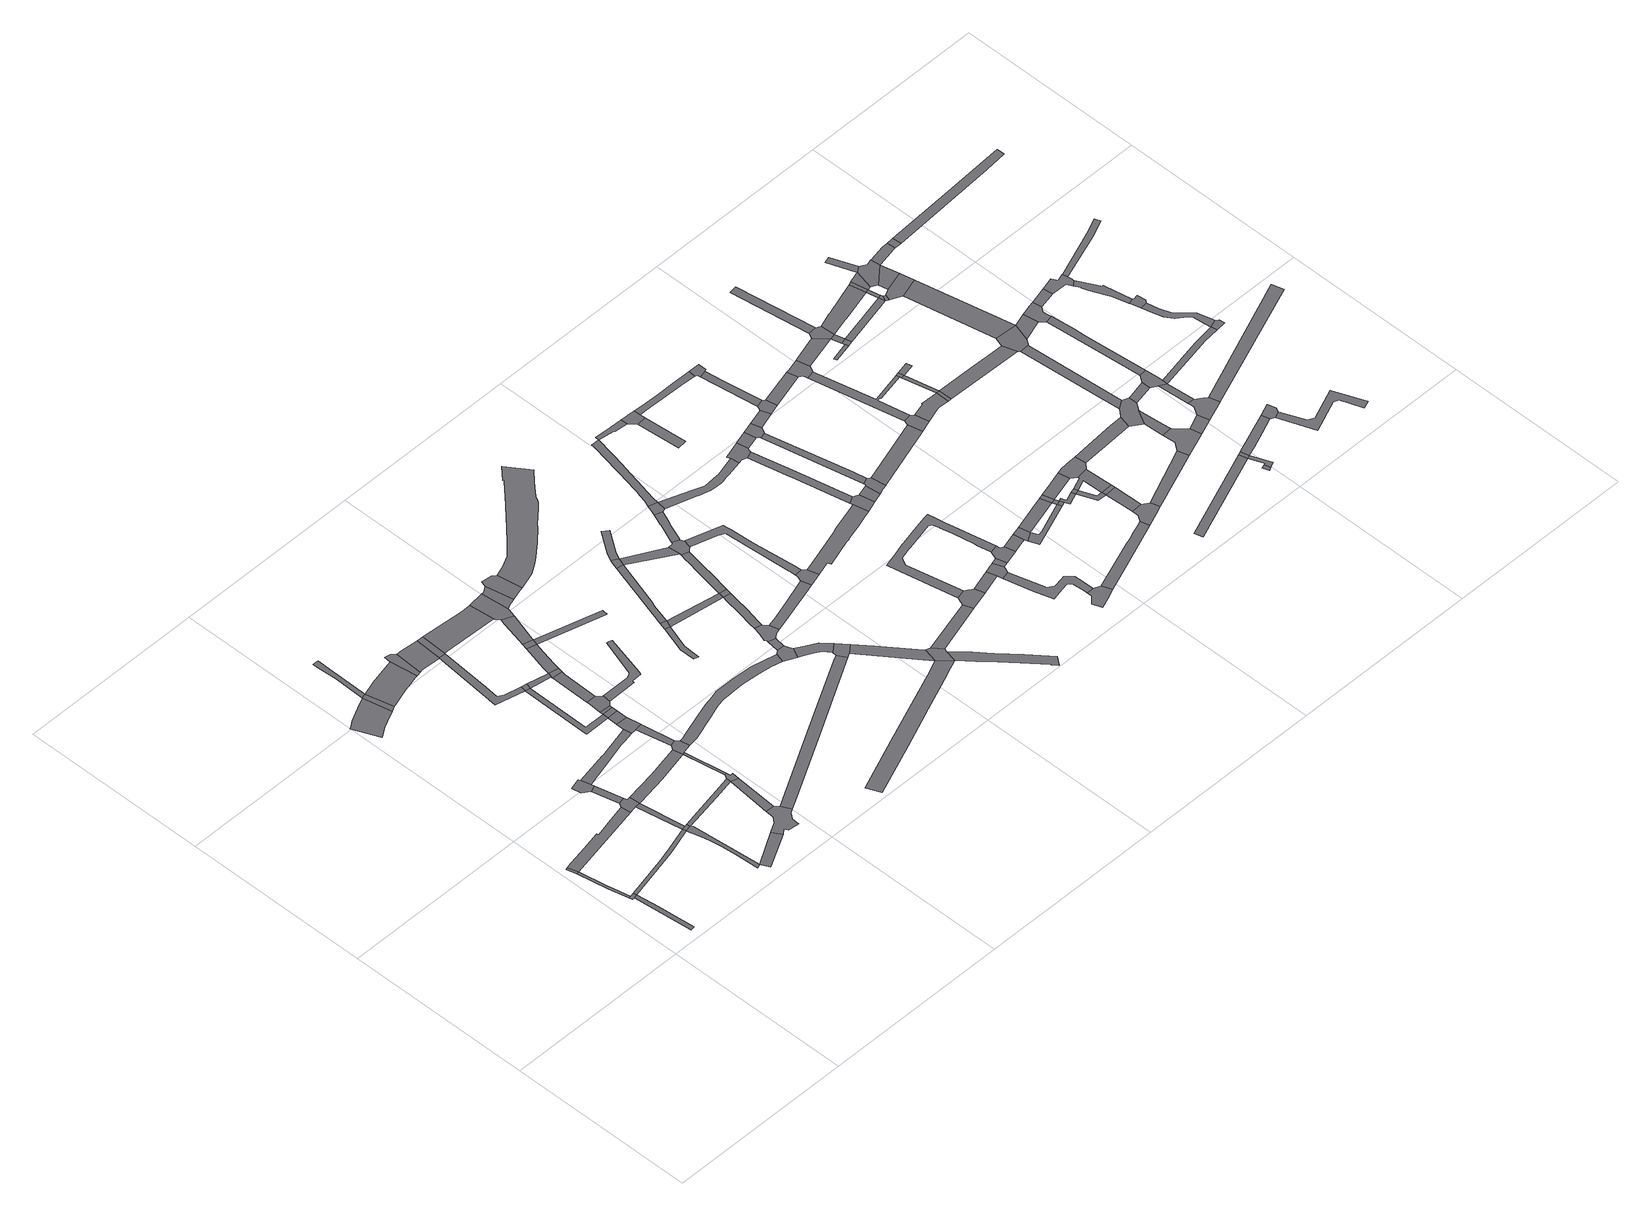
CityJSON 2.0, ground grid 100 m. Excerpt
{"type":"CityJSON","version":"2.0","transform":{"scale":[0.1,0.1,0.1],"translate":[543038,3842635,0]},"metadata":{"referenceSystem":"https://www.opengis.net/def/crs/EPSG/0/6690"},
"CityObjects":{
"road1":{"type":"Road","attributes":{"RoadStructureAttribute.sectionType":"1"},"geometry":[{"type":"MultiSurface","lod":"1","boundaries":[[[0,1,2,3,4,5]]]}]},
"road2":{"type":"Road","geometry":[{"type":"MultiSurface","lod":"1","boundaries":[[[6,7,8,9,3,2]]]}]},
"road3":{"type":"Road","attributes":{"RoadStructureAttribute.sectionType":"1"},"geometry":[{"type":"MultiSurface","lod":"1","boundaries":[[[10,11,12,13,14,8,7]]]}]},
"road4":{"type":"Road","geometry":[{"type":"MultiSurface","lod":"1","boundaries":[[[15,16,13,12]]]}]},
"road5":{"type":"Road","attributes":{"RoadStructureAttribute.sectionType":"1"},"geometry":[{"type":"MultiSurface","lod":"1","boundaries":[[[17,18,19,20,21,22,23,15,12,24,25]]]}]},
"road6":{"type":"Road","attributes":{"RoadStructureAttribute.sectionType":"1"},"geometry":[{"type":"MultiSurface","lod":"1","boundaries":[[[26,27,28,6,2,29,30,31]]]}]},
"road7":{"type":"Road","attributes":{"RoadStructureAttribute.sectionType":"1"},"geometry":[{"type":"MultiSurface","lod":"1","boundaries":[[[32,33,34,35,36,37,38,39,40,41]]]}]},
"road8":{"type":"Road","attributes":{"RoadStructureAttribute.sectionType":"1"},"geometry":[{"type":"MultiSurface","lod":"1","boundaries":[[[42,43,44,45,46,31,47,48,49,50,51,52]]]}]},
"road9":{"type":"Road","geometry":[{"type":"MultiSurface","lod":"1","boundaries":[[[53,54,26,31,46]]]}]},
"road10":{"type":"Road","attributes":{"RoadStructureAttribute.sectionType":"1"},"geometry":[{"type":"MultiSurface","lod":"1","boundaries":[[[55,56,26,54]]]}]},
"road11":{"type":"Road","geometry":[{"type":"MultiSurface","lod":"1","boundaries":[[[57,58,59,60,61,62,17,25,63,56,55,64]]]}]},
"road12":{"type":"Road","geometry":[{"type":"MultiSurface","lod":"1","boundaries":[[[65,66,67,68,69,70,71]]]}]},
"road13":{"type":"Road","attributes":{"RoadStructureAttribute.sectionType":"1"},"geometry":[{"type":"MultiSurface","lod":"1","boundaries":[[[69,68,60,59]]]}]},
"road14":{"type":"Road","attributes":{"RoadStructureAttribute.sectionType":"1"},"geometry":[{"type":"MultiSurface","lod":"1","boundaries":[[[72,73,52,74,75]]]}]},
"road15":{"type":"Road","geometry":[{"type":"MultiSurface","lod":"1","boundaries":[[[76,77,32,41,78]]]}]},
"road16":{"type":"Road","attributes":{"RoadStructureAttribute.sectionType":"1"},"geometry":[{"type":"MultiSurface","lod":"1","boundaries":[[[79,80,81,82,83,84,77,76]]]}]},
"road17":{"type":"Road","attributes":{"RoadStructureAttribute.sectionType":"1"},"geometry":[{"type":"MultiSurface","lod":"1","boundaries":[[[85,53,46,86,87]]]}]},
"road18":{"type":"Road","attributes":{"RoadStructureAttribute.sectionType":"1"},"geometry":[{"type":"MultiSurface","lod":"1","boundaries":[[[88,89,90,91,76,78,92,93,94,95,96,97,98]]]}]},
"road19":{"type":"Road","attributes":{"RoadStructureAttribute.sectionType":"1"},"geometry":[{"type":"MultiSurface","lod":"1","boundaries":[[[99,100,64,55,101,102,103,104]]]}]},
"road20":{"type":"Road","attributes":{"RoadStructureAttribute.sectionType":"1"},"geometry":[{"type":"MultiSurface","lod":"1","boundaries":[[[105,106,107,108,109,71,70,110,111,112,113,114,115]]]}]},
"road21":{"type":"Road","geometry":[{"type":"MultiSurface","lod":"1","boundaries":[[[116,117,118,72,75,119,120,121,122,123,124,125,126,127]]]}]},
"road22":{"type":"Road","attributes":{"RoadStructureAttribute.sectionType":"1"},"geometry":[{"type":"MultiSurface","lod":"1","boundaries":[[[87,128,129,116,127,130,131,132]]]}]},
"road23":{"type":"Road","geometry":[{"type":"MultiSurface","lod":"1","boundaries":[[[133,134,88,98,135,136,137,138,139]]]}]},
"road24":{"type":"Road","geometry":[{"type":"MultiSurface","lod":"1","boundaries":[[[140,141,142,143,144,85,87,132]]]}]},
"road25":{"type":"Road","attributes":{"RoadStructureAttribute.sectionType":"1"},"geometry":[{"type":"MultiSurface","lod":"1","boundaries":[[[145,104,144,143]]]}]},
"road26":{"type":"Road","attributes":{"RoadStructureAttribute.sectionType":"1"},"geometry":[{"type":"MultiSurface","lod":"1","boundaries":[[[146,136,135,147,148,149,150,151,152]]]}]},
"road27":{"type":"Road","attributes":{"RoadStructureAttribute.sectionType":"1"},"geometry":[{"type":"MultiSurface","lod":"1","boundaries":[[[151,153,154,155,156,157,158,159,160,161,162]]]}]},
"road28":{"type":"Road","geometry":[{"type":"MultiSurface","lod":"1","boundaries":[[[163,164,165,166,99,104,145,167,168,169]]]}]},
"road29":{"type":"Road","attributes":{"RoadStructureAttribute.sectionType":"1"},"geometry":[{"type":"MultiSurface","lod":"1","boundaries":[[[156,170,171,172,173,174,175,176]]]}]},
"road30":{"type":"Road","attributes":{"RoadStructureAttribute.sectionType":"1"},"geometry":[{"type":"MultiSurface","lod":"1","boundaries":[[[177,178,179,180,181,165,164]]]}]},
"road31":{"type":"Road","geometry":[{"type":"MultiSurface","lod":"1","boundaries":[[[157,156,176,182]]]}]},
"road32":{"type":"Road","geometry":[{"type":"MultiSurface","lod":"1","boundaries":[[[183,184,105,115,180,179,185,186]]]}]},
"road33":{"type":"Road","attributes":{"RoadStructureAttribute.sectionType":"1"},"geometry":[{"type":"MultiSurface","lod":"1","boundaries":[[[187,188,173,189,183,186]]]}]},
"road34":{"type":"Road","geometry":[{"type":"MultiSurface","lod":"1","boundaries":[[[152,151,162,190,191]]]}]},
"road35":{"type":"Road","geometry":[{"type":"MultiSurface","lod":"1","boundaries":[[[192,174,173,188]]]}]},
"road36":{"type":"Road","attributes":{"RoadStructureAttribute.sectionType":"1"},"geometry":[{"type":"MultiSurface","lod":"1","boundaries":[[[193,174,192,194]]]}]},
"road37":{"type":"Road","attributes":{"RoadStructureAttribute.sectionType":"1"},"geometry":[{"type":"MultiSurface","lod":"1","boundaries":[[[182,176,195,196]]]}]},
"road38":{"type":"Road","geometry":[{"type":"MultiSurface","lod":"1","boundaries":[[[197,198,193,194,199,200,201]]]}]},
"road39":{"type":"Road","attributes":{"RoadStructureAttribute.sectionType":"1"},"geometry":[{"type":"MultiSurface","lod":"1","boundaries":[[[202,203,197,201,204,205]]]}]},
"road40":{"type":"Road","geometry":[{"type":"MultiSurface","lod":"1","boundaries":[[[196,195,206,202,205,207]]]}]},
"road41":{"type":"Road","attributes":{"RoadStructureAttribute.sectionType":"1"},"geometry":[{"type":"MultiSurface","lod":"1","boundaries":[[[208,191,190,209,210,211]]]}]},
"road42":{"type":"Road","attributes":{"RoadStructureAttribute.sectionType":"1"},"geometry":[{"type":"MultiSurface","lod":"1","boundaries":[[[212,213,196,207,214,215,216]]]}]},
"road43":{"type":"Road","geometry":[{"type":"MultiSurface","lod":"1","boundaries":[[[217,212,216,218]]]}]},
"road44":{"type":"Road","attributes":{"RoadStructureAttribute.sectionType":"1"},"geometry":[{"type":"MultiSurface","lod":"1","boundaries":[[[219,220,221,222,223,224,225,226,227,228,229,230,231,232,200,199]]]}]},
"road45":{"type":"Road","attributes":{"RoadStructureAttribute.sectionType":"1"},"geometry":[{"type":"MultiSurface","lod":"1","boundaries":[[[233,234,235,217,218,236,237,238]]]}]},
"road46":{"type":"Road","attributes":{"RoadStructureAttribute.sectionType":"1"},"geometry":[{"type":"MultiSurface","lod":"1","boundaries":[[[239,240,241,242,126,125,243,244,245]]]}]},
"road47":{"type":"Road","attributes":{"RoadStructureAttribute.sectionType":"1"},"geometry":[{"type":"MultiSurface","lod":"1","boundaries":[[[246,247,248,249,250,251,252,253,169,168,254,255,256,257,258,259,260,261,262,263]]]}]},
"road48":{"type":"Road","attributes":{"RoadStructureAttribute.sectionType":"1"},"geometry":[{"type":"MultiSurface","lod":"1","boundaries":[[[264,211,210,265,266,233,238,267,268]]]}]},
"road49":{"type":"Road","attributes":{"RoadStructureAttribute.sectionType":"1"},"geometry":[{"type":"MultiSurface","lod":"1","boundaries":[[[269,270,271,272,218,216]]]}]},
"road50":{"type":"Road","geometry":[{"type":"MultiSurface","lod":"1","boundaries":[[[273,274,264,268,275,276,277]]]}]},
"road51":{"type":"Road","geometry":[{"type":"MultiSurface","lod":"1","boundaries":[[[278,279,273,277,280,281,282,283,284]]]}]},
"road52":{"type":"Road","geometry":[{"type":"MultiSurface","lod":"1","boundaries":[[[285,286,287,288,289,290,291]]]}]},
"road53":{"type":"Road","attributes":{"RoadStructureAttribute.sectionType":"1"},"geometry":[{"type":"MultiSurface","lod":"1","boundaries":[[[292,293,294,295,296,297,298,299,300,301,302,303,304,305]]]}]},
"road54":{"type":"Road","geometry":[{"type":"MultiSurface","lod":"1","boundaries":[[[306,285,291,307]]]}]},
"road55":{"type":"Road","geometry":[{"type":"MultiSurface","lod":"1","boundaries":[[[308,309,310,311,263,262,312,313]]]}]},
"road56":{"type":"Road","attributes":{"RoadStructureAttribute.sectionType":"1"},"geometry":[{"type":"MultiSurface","lod":"1","boundaries":[[[314,311,310,315]]]}]},
"road57":{"type":"Road","attributes":{"RoadStructureAttribute.sectionType":"1"},"geometry":[{"type":"MultiSurface","lod":"1","boundaries":[[[316,306,307,317,318,319,320]]]}]},
"road58":{"type":"Road","attributes":{"RoadStructureAttribute.sectionType":"1"},"geometry":[{"type":"MultiSurface","lod":"1","boundaries":[[[307,291,321,322]]]}]},
"road59":{"type":"Road","attributes":{"RoadStructureAttribute.sectionType":"1"},"geometry":[{"type":"MultiSurface","lod":"1","boundaries":[[[323,324,313,312,325,326,327,328,329]]]}]},
"road60":{"type":"Road","geometry":[{"type":"MultiSurface","lod":"1","boundaries":[[[330,331,332,333,334,314,315,335,336,337,338,339]]]}]},
"road61":{"type":"Road","geometry":[{"type":"MultiSurface","lod":"1","boundaries":[[[329,328,239,245,340,341]]]}]},
"road62":{"type":"Road","attributes":{"RoadStructureAttribute.sectionType":"1"},"geometry":[{"type":"MultiSurface","lod":"1","boundaries":[[[321,342,343,344,345,330,339,346,347,348,349]]]}]},
"road63":{"type":"Road","geometry":[{"type":"MultiSurface","lod":"1","boundaries":[[[350,351,316,320,352]]]}]},
"road64":{"type":"Road","attributes":{"RoadStructureAttribute.sectionType":"1"},"geometry":[{"type":"MultiSurface","lod":"1","boundaries":[[[353,354,355,356,357,358,359,360,361,362,363,282,281,364,365,366,367,368,369,370,371,372,373,374,375,376]]]}]},
"road65":{"type":"Road","geometry":[{"type":"MultiSurface","lod":"1","boundaries":[[[322,321,349,377]]]}]},
"road66":{"type":"Road","attributes":{"RoadStructureAttribute.sectionType":"1"},"geometry":[{"type":"MultiSurface","lod":"1","boundaries":[[[378,379,341,340,380,292,381]]]}]},
"road67":{"type":"Road","geometry":[{"type":"MultiSurface","lod":"1","boundaries":[[[382,383,384,385,350,352]]]}]},
"road68":{"type":"Road","attributes":{"RoadStructureAttribute.sectionType":"1"},"geometry":[{"type":"MultiSurface","lod":"1","boundaries":[[[352,320,386,387]]]}]},
"road69":{"type":"Road","attributes":{"RoadStructureAttribute.sectionType":"1"},"geometry":[{"type":"MultiSurface","lod":"1","boundaries":[[[388,389,390,391,338,337,392,393,394,395]]]}]},
"road70":{"type":"Road","attributes":{"RoadStructureAttribute.sectionType":"1"},"geometry":[{"type":"MultiSurface","lod":"1","boundaries":[[[396,397,398,399,400,322,377,401,402,403,404,405,406]]]}]},
"road71":{"type":"Road","geometry":[{"type":"MultiSurface","lod":"1","boundaries":[[[381,292,305,407,408,409]]]}]},
"road72":{"type":"Road","geometry":[{"type":"MultiSurface","lod":"1","boundaries":[[[410,411,387,386,396,406,412,413,414,415]]]}]},
"road73":{"type":"Road","attributes":{"RoadStructureAttribute.sectionType":"1"},"geometry":[{"type":"MultiSurface","lod":"1","boundaries":[[[416,417,418,407,305,419,420,421,422,423,424,425]]]}]},
"road74":{"type":"Road","attributes":{"RoadStructureAttribute.sectionType":"1"},"geometry":[{"type":"MultiSurface","lod":"1","boundaries":[[[426,427,428,429,430,414,413,431,432,433,434,435,436,437]]]}]},
"road75":{"type":"Road","attributes":{"RoadStructureAttribute.sectionType":"1"},"geometry":[{"type":"MultiSurface","lod":"1","boundaries":[[[438,439,440,441,442,443,444,445,446,410,415,447,448,449,450,451]]]}]},
"road76":{"type":"Road","geometry":[{"type":"MultiSurface","lod":"1","boundaries":[[[437,436,452,388,395,453,454,455]]]}]},
"road77":{"type":"Road","attributes":{"RoadStructureAttribute.sectionType":"1"},"geometry":[{"type":"MultiSurface","lod":"1","boundaries":[[[456,409,408,457]]]}]},
"road78":{"type":"Road","geometry":[{"type":"MultiSurface","lod":"1","boundaries":[[[458,459,438,451,460,461]]]}]},
"road79":{"type":"Road","attributes":{"RoadStructureAttribute.sectionType":"1"},"geometry":[{"type":"MultiSurface","lod":"1","boundaries":[[[462,463,464,465,466,467,468,469,470,471,472,458,461,473,474,475,476,477,478,479,480,481]]]}]},
"road80":{"type":"Road","geometry":[{"type":"MultiSurface","lod":"1","boundaries":[[[482,483,484,485,486,487,456,457,488,489]]]}]},
"road81":{"type":"Road","attributes":{"RoadStructureAttribute.sectionType":"1"},"geometry":[{"type":"MultiSurface","lod":"1","boundaries":[[[490,491,492,493,494,495,496,455,454,497,498,499,500,501,502,503,504,505,506]]]}]},
"road82":{"type":"Road","attributes":{"RoadStructureAttribute.sectionType":"1"},"geometry":[{"type":"MultiSurface","lod":"1","boundaries":[[[507,508,509,510,511,512,513,461,460,514,515,516,517,518,519,520,521,522,523]]]}]},
"road83":{"type":"Road","attributes":{"RoadStructureAttribute.sectionType":"1"},"geometry":[{"type":"MultiSurface","lod":"1","boundaries":[[[524,489,488,525,526,527]]]}]},
"road84":{"type":"Road","attributes":{"RoadStructureAttribute.sectionType":"1"},"geometry":[{"type":"MultiSurface","lod":"1","boundaries":[[[528,529,530,531,532,533,534,535,536,537,538,539,485,484,540,541,542,543,544,545,546,547,548,549,550,551,552,553,554,555,556]]]}]},
"road85":{"type":"Road","attributes":{"RoadStructureAttribute.sectionType":"1"},"geometry":[{"type":"MultiSurface","lod":"1","boundaries":[[[557,558,481,559,560,561,562]]]}]},
"road86":{"type":"Road","geometry":[{"type":"MultiSurface","lod":"1","boundaries":[[[563,524,527,564,565,566]]]}]},
"road87":{"type":"Road","attributes":{"RoadStructureAttribute.sectionType":"1"},"geometry":[{"type":"MultiSurface","lod":"1","boundaries":[[[567,568,569,570,571,572,573,574,575,565,564,576,577,578,579,580,581,582,583,584,585]]]}]},
"road88":{"type":"Road","attributes":{"RoadStructureAttribute.sectionType":"1"},"geometry":[{"type":"MultiSurface","lod":"1","boundaries":[[[586,563,566,587]]]}]},
"road89":{"type":"Road","geometry":[{"type":"MultiSurface","lod":"1","boundaries":[[[585,584,588,589,590,591,592,593,594]]]}]},
"road90":{"type":"Road","attributes":{"RoadStructureAttribute.sectionType":"1"},"geometry":[{"type":"MultiSurface","lod":"1","boundaries":[[[595,596,597,598]]]}]},
"road91":{"type":"Road","geometry":[{"type":"MultiSurface","lod":"1","boundaries":[[[599,562,561,598,597,600,601]]]}]},
"road92":{"type":"Road","geometry":[{"type":"MultiSurface","lod":"1","boundaries":[[[602,603,604,490,506,605,606]]]}]},
"road93":{"type":"Road","geometry":[{"type":"MultiSurface","lod":"1","boundaries":[[[607,556,555,586,587,608,609]]]}]},
"road94":{"type":"Road","attributes":{"RoadStructureAttribute.sectionType":"1"},"geometry":[{"type":"MultiSurface","lod":"1","boundaries":[[[610,611,612,613,614,604,603]]]}]},
"road95":{"type":"Road","geometry":[{"type":"MultiSurface","lod":"1","boundaries":[[[615,616,617,618,523,522,619,620,612,611,621,622,623]]]}]},
"road96":{"type":"Road","attributes":{"RoadStructureAttribute.sectionType":"1"},"geometry":[{"type":"MultiSurface","lod":"1","boundaries":[[[624,606,605,625,626]]]}]},
"road97":{"type":"Road","attributes":{"RoadStructureAttribute.sectionType":"1"},"geometry":[{"type":"MultiSurface","lod":"1","boundaries":[[[627,609,608,628,629]]]}]},
"road98":{"type":"Road","attributes":{"RoadStructureAttribute.sectionType":"1"},"geometry":[{"type":"MultiSurface","lod":"1","boundaries":[[[630,615,623,631]]]}]},
"road99":{"type":"Road","geometry":[{"type":"MultiSurface","lod":"1","boundaries":[[[632,633,634,635,636,624,626,637,638,639,640]]]}]},
"road100":{"type":"Road","attributes":{"RoadStructureAttribute.sectionType":"1"},"geometry":[{"type":"MultiSurface","lod":"1","boundaries":[[[641,642,643,635,634]]]}]},
"road101":{"type":"Road","geometry":[{"type":"MultiSurface","lod":"1","boundaries":[[[644,627,629,645,646]]]}]},
"road102":{"type":"Road","geometry":[{"type":"MultiSurface","lod":"1","boundaries":[[[647,630,631,648,649,643,642,650,651,652]]]}]},
"road103":{"type":"Road","attributes":{"RoadStructureAttribute.sectionType":"1"},"geometry":[{"type":"MultiSurface","lod":"1","boundaries":[[[653,654,655,656,657,601,600,658,659,660,661,662]]]}]},
"road104":{"type":"Road","attributes":{"RoadStructureAttribute.sectionType":"1"},"geometry":[{"type":"MultiSurface","lod":"1","boundaries":[[[663,664,665,666,667,594,593,668,669,670]]]}]},
"road105":{"type":"Road","geometry":[{"type":"MultiSurface","lod":"1","boundaries":[[[671,672,673,674,675,646,645,676,677]]]}]},
"road106":{"type":"Road","attributes":{"RoadStructureAttribute.sectionType":"1"},"geometry":[{"type":"MultiSurface","lod":"1","boundaries":[[[678,647,652,679]]]}]},
"road107":{"type":"Road","attributes":{"RoadStructureAttribute.sectionType":"1"},"geometry":[{"type":"MultiSurface","lod":"1","boundaries":[[[680,681,644,646,682]]]}]},
"road108":{"type":"Road","attributes":{"RoadStructureAttribute.sectionType":"1"},"geometry":[{"type":"MultiSurface","lod":"1","boundaries":[[[683,640,639,684]]]}]},
"road109":{"type":"Road","geometry":[{"type":"MultiSurface","lod":"1","boundaries":[[[685,686,678,679,687,688]]]}]},
"road110":{"type":"Road","attributes":{"RoadStructureAttribute.sectionType":"1"},"geometry":[{"type":"MultiSurface","lod":"1","boundaries":[[[689,690,691,686,685]]]}]},
"road111":{"type":"Road","geometry":[{"type":"MultiSurface","lod":"1","boundaries":[[[662,661,692,693,694,691,690,695,696]]]}]},
"road112":{"type":"Road","geometry":[{"type":"MultiSurface","lod":"1","boundaries":[[[697,680,682,698]]]}]},
"road113":{"type":"Road","geometry":[{"type":"MultiSurface","lod":"1","boundaries":[[[698,682,671,699]]]}]},
"road114":{"type":"Road","geometry":[{"type":"MultiSurface","lod":"1","boundaries":[[[699,671,677,700]]]}]},
"road115":{"type":"Road","geometry":[{"type":"MultiSurface","lod":"1","boundaries":[[[701,702,699,700,703,704,705]]]}]},
"road116":{"type":"Road","attributes":{"RoadStructureAttribute.sectionType":"1"},"geometry":[{"type":"MultiSurface","lod":"1","boundaries":[[[706,688,687,707]]]}]},
"road117":{"type":"Road","attributes":{"RoadStructureAttribute.sectionType":"1"},"geometry":[{"type":"MultiSurface","lod":"1","boundaries":[[[708,709,697,698,710,711]]]}]},
"road118":{"type":"Road","geometry":[{"type":"MultiSurface","lod":"1","boundaries":[[[712,705,704,713]]]}]},
"road119":{"type":"Road","geometry":[{"type":"MultiSurface","lod":"1","boundaries":[[[714,713,704,715,716,717]]]}]},
"road120":{"type":"Road","geometry":[{"type":"MultiSurface","lod":"1","boundaries":[[[718,719,720,663,670,721,722,723]]]}]},
"road121":{"type":"Road","attributes":{"RoadStructureAttribute.sectionType":"1"},"geometry":[{"type":"MultiSurface","lod":"1","boundaries":[[[724,716,719,718]]]}]},
"road122":{"type":"Road","geometry":[{"type":"MultiSurface","lod":"1","boundaries":[[[725,726,683,684,727,728]]]}]},
"road123":{"type":"Road","attributes":{"RoadStructureAttribute.sectionType":"1"},"geometry":[{"type":"MultiSurface","lod":"1","boundaries":[[[729,730,731,712,713,732,717,733]]]}]},
"road124":{"type":"Road","geometry":[{"type":"MultiSurface","lod":"1","boundaries":[[[733,717,716,724]]]}]},
"road125":{"type":"Road","geometry":[{"type":"MultiSurface","lod":"1","boundaries":[[[734,735,706,707,736,737,738,739,740]]]}]},
"road126":{"type":"Road","geometry":[{"type":"MultiSurface","lod":"1","boundaries":[[[741,742,743,708,711,730,729,744]]]}]},
"road127":{"type":"Road","attributes":{"RoadStructureAttribute.sectionType":"1"},"geometry":[{"type":"MultiSurface","lod":"1","boundaries":[[[745,746,747,738,737,726,725,748,749,750,751,752]]]}]},
"road128":{"type":"Road","attributes":{"RoadStructureAttribute.sectionType":"1"},"geometry":[{"type":"MultiSurface","lod":"1","boundaries":[[[753,754,755,756,757,728,727,758,759,760,761]]]}]},
"road129":{"type":"Road","attributes":{"RoadStructureAttribute.sectionType":"1"},"geometry":[{"type":"MultiSurface","lod":"1","boundaries":[[[762,763,734,740,764,765]]]}]},
"road130":{"type":"Road","geometry":[{"type":"MultiSurface","lod":"1","boundaries":[[[761,760,766,767]]]}]},
"road131":{"type":"Road","attributes":{"RoadStructureAttribute.sectionType":"1"},"geometry":[{"type":"MultiSurface","lod":"1","boundaries":[[[768,723,722,769]]]}]},
"road132":{"type":"Road","attributes":{"RoadStructureAttribute.sectionType":"1"},"geometry":[{"type":"MultiSurface","lod":"1","boundaries":[[[770,771,772,773]]]}]},
"road133":{"type":"Road","attributes":{"RoadStructureAttribute.sectionType":"1"},"geometry":[{"type":"MultiSurface","lod":"1","boundaries":[[[774,775,761,767]]]}]},
"road134":{"type":"Road","geometry":[{"type":"MultiSurface","lod":"1","boundaries":[[[776,752,751,775,774]]]}]},
"road135":{"type":"Road","geometry":[{"type":"MultiSurface","lod":"1","boundaries":[[[777,778,779,780]]]}]},
"road136":{"type":"Road","geometry":[{"type":"MultiSurface","lod":"1","boundaries":[[[781,782,776,774]]]}]},
"road137":{"type":"Road","attributes":{"RoadStructureAttribute.sectionType":"1"},"geometry":[{"type":"MultiSurface","lod":"1","boundaries":[[[783,784,741,744,785]]]}]},
"road138":{"type":"Road","geometry":[{"type":"MultiSurface","lod":"1","boundaries":[[[786,787,762,765,788,789]]]}]},
"road139":{"type":"Road","geometry":[{"type":"MultiSurface","lod":"1","boundaries":[[[790,791,777,780,792]]]}]},
"road140":{"type":"Road","geometry":[{"type":"MultiSurface","lod":"1","boundaries":[[[788,765,791,790]]]}]},
"road141":{"type":"Road","attributes":{"RoadStructureAttribute.sectionType":"1"},"geometry":[{"type":"MultiSurface","lod":"1","boundaries":[[[793,794,787,786]]]}]},
"road142":{"type":"Road","attributes":{"RoadStructureAttribute.sectionType":"1"},"geometry":[{"type":"MultiSurface","lod":"1","boundaries":[[[795,796,797,767,766,798,799]]]}]},
"road143":{"type":"Road","geometry":[{"type":"MultiSurface","lod":"1","boundaries":[[[800,801,802,803,804,768,769,805,806]]]}]},
"road144":{"type":"Road","geometry":[{"type":"MultiSurface","lod":"1","boundaries":[[[807,790,792,808]]]}]},
"road145":{"type":"Road","geometry":[{"type":"MultiSurface","lod":"1","boundaries":[[[809,810,811,812,813]]]}]},
"road146":{"type":"Road","attributes":{"RoadStructureAttribute.sectionType":"1"},"geometry":[{"type":"MultiSurface","lod":"1","boundaries":[[[814,815,816,789,788,817,818,819]]]}]},
"road147":{"type":"Road","attributes":{"RoadStructureAttribute.sectionType":"1"},"geometry":[{"type":"MultiSurface","lod":"1","boundaries":[[[820,821,822,823,803,802]]]}]},
"road148":{"type":"Road","geometry":[{"type":"MultiSurface","lod":"1","boundaries":[[[824,770,773,825]]]}]},
"road149":{"type":"Road","geometry":[{"type":"MultiSurface","lod":"1","boundaries":[[[826,827,828,829,783,785,822,821,830,831,832]]]}]},
"road150":{"type":"Road","attributes":{"RoadStructureAttribute.sectionType":"1"},"geometry":[{"type":"MultiSurface","lod":"1","boundaries":[[[833,825,773,834,809,813]]]}]},
"road151":{"type":"Road","attributes":{"RoadStructureAttribute.sectionType":"1"},"geometry":[{"type":"MultiSurface","lod":"1","boundaries":[[[835,836,806,805,837]]]}]},
"road152":{"type":"Road","attributes":{"RoadStructureAttribute.sectionType":"1"},"geometry":[{"type":"MultiSurface","lod":"1","boundaries":[[[838,839,840,841,827,826]]]}]},
"road153":{"type":"Road","geometry":[{"type":"MultiSurface","lod":"1","boundaries":[[[842,807,808,843]]]}]},
"road154":{"type":"Road","attributes":{"RoadStructureAttribute.sectionType":"1"},"geometry":[{"type":"MultiSurface","lod":"1","boundaries":[[[844,824,825,845,846,847,848]]]}]},
"road155":{"type":"Road","attributes":{"RoadStructureAttribute.sectionType":"1"},"geometry":[{"type":"MultiSurface","lod":"1","boundaries":[[[849,850,851,852,832,831,853,854]]]}]},
"road156":{"type":"Road","geometry":[{"type":"MultiSurface","lod":"1","boundaries":[[[855,819,807,842]]]}]},
"road157":{"type":"Road","attributes":{"RoadStructureAttribute.sectionType":"1"},"geometry":[{"type":"MultiSurface","lod":"1","boundaries":[[[843,808,856,857]]]}]},
"road158":{"type":"Road","geometry":[{"type":"MultiSurface","lod":"1","boundaries":[[[858,814,819,855]]]}]},
"road159":{"type":"Road","geometry":[{"type":"MultiSurface","lod":"1","boundaries":[[[859,860,861,799,798,839,838,862,863,864,865]]]}]},
"road160":{"type":"Road","attributes":{"RoadStructureAttribute.sectionType":"1"},"geometry":[{"type":"MultiSurface","lod":"1","boundaries":[[[866,867,868,858,855,869]]]}]},
"road161":{"type":"Road","geometry":[{"type":"MultiSurface","lod":"1","boundaries":[[[870,871,872,873,874,875,835,837,876,877]]]}]},
"road162":{"type":"Road","attributes":{"RoadStructureAttribute.sectionType":"1"},"geometry":[{"type":"MultiSurface","lod":"1","boundaries":[[[878,879,880,872,871,881,882]]]}]},
"road163":{"type":"Road","geometry":[{"type":"MultiSurface","lod":"1","boundaries":[[[883,884,857,856,885,886]]]}]},
"road164":{"type":"Road","geometry":[{"type":"MultiSurface","lod":"1","boundaries":[[[887,888,889,849,854,878,882,890]]]}]},
"road165":{"type":"Road","attributes":{"RoadStructureAttribute.sectionType":"1"},"geometry":[{"type":"MultiSurface","lod":"1","boundaries":[[[886,885,859,865]]]}]},
"road166":{"type":"Road","attributes":{"RoadStructureAttribute.sectionType":"1"},"geometry":[{"type":"MultiSurface","lod":"1","boundaries":[[[891,892,893,866,894]]]}]},
"road167":{"type":"Road","geometry":[{"type":"MultiSurface","lod":"1","boundaries":[[[895,894,866,869,896,897,898]]]}]},
"road168":{"type":"Road","attributes":{"RoadStructureAttribute.sectionType":"1"},"geometry":[{"type":"MultiSurface","lod":"1","boundaries":[[[897,896,884,883]]]}]},
"road169":{"type":"Road","attributes":{"RoadStructureAttribute.sectionType":"1"},"geometry":[{"type":"MultiSurface","lod":"1","boundaries":[[[899,900,865,864,901]]]}]},
"road170":{"type":"Road","geometry":[{"type":"MultiSurface","lod":"1","boundaries":[[[902,844,848,903,904,905]]]}]},
"road171":{"type":"Road","attributes":{"RoadStructureAttribute.sectionType":"1"},"geometry":[{"type":"MultiSurface","lod":"1","boundaries":[[[906,907,908,909,910,911,889,888]]]}]},
"road172":{"type":"Road","geometry":[{"type":"MultiSurface","lod":"1","boundaries":[[[912,913,899,901,909,908,914,915,916]]]}]},
"road173":{"type":"Road","attributes":{"RoadStructureAttribute.sectionType":"1"},"geometry":[{"type":"MultiSurface","lod":"1","boundaries":[[[917,918,919,898,897,920,921,922]]]}]},
"road174":{"type":"Road","attributes":{"RoadStructureAttribute.sectionType":"1"},"geometry":[{"type":"MultiSurface","lod":"1","boundaries":[[[923,924,925,904,903,926,927,928,929,930]]]}]},
"road175":{"type":"Road","attributes":{"RoadStructureAttribute.sectionType":"1"},"geometry":[{"type":"MultiSurface","lod":"1","boundaries":[[[931,932,890,882,933,934,935,936]]]}]},
"road176":{"type":"Road","geometry":[{"type":"MultiSurface","lod":"1","boundaries":[[[937,917,922,938]]]}]},
"road177":{"type":"Road","attributes":{"RoadStructureAttribute.sectionType":"1"},"geometry":[{"type":"MultiSurface","lod":"1","boundaries":[[[939,912,916,940]]]}]},
"road178":{"type":"Road","geometry":[{"type":"MultiSurface","lod":"1","boundaries":[[[941,942,939,940,943,944,945,946,947,948,949,950,951]]]}]},
"road179":{"type":"Road","attributes":{"RoadStructureAttribute.sectionType":"1"},"geometry":[{"type":"MultiSurface","lod":"1","boundaries":[[[952,953,954,955,956,947,946,957,958,959,960,961,962,963,964]]]}]},
"road180":{"type":"Road","attributes":{"RoadStructureAttribute.sectionType":"1"},"geometry":[{"type":"MultiSurface","lod":"1","boundaries":[[[965,877,876,966,967]]]}]},
"road181":{"type":"Road","geometry":[{"type":"MultiSurface","lod":"1","boundaries":[[[968,964,963,969,970,971,972,973]]]}]},
"road182":{"type":"Road","attributes":{"RoadStructureAttribute.sectionType":"1"},"geometry":[{"type":"MultiSurface","lod":"1","boundaries":[[[974,975,976,977,971,970,978,979,980,981,982,983,984,985,986]]]}]},
"road183":{"type":"Road","geometry":[{"type":"MultiSurface","lod":"1","boundaries":[[[987,986,985,931,936,988,989]]]}]},
"road184":{"type":"Road","attributes":{"RoadStructureAttribute.sectionType":"1"},"geometry":[{"type":"MultiSurface","lod":"1","boundaries":[[[990,991,992,951,950,993,994,995,996]]]}]},
"road185":{"type":"Road","attributes":{"RoadStructureAttribute.sectionType":"1"},"geometry":[{"type":"MultiSurface","lod":"1","boundaries":[[[997,998,937,938,999,1000]]]}]}
},
"vertices":[
[163,208,0],[157,260,0],[144,380,0],[124,373,0],[155,56,0],[178,58,0],
[140,397,0],[118,392,0],[107,390,0],[111,372,0],
[100,482,0],[92,517,0],[67,662,0],[54,659,0],[82,497,0],
[49,717,0],[39,714,0],
[484,802,0],[396,783,0],[293,758,0],[291,767,0],[190,746,0],[124,733,0],[81,724,0],[116,674,0],[491,751,0],
[576,512,0],[430,466,0],[358,447,0],[433,448,0],[488,464,0],[580,493,0],
[176,2097,0],[173,2096,0],[116,2069,0],[42,2033,0],[16,2015,0],[0,2005,0],[61,1867,0],[114,1902,0],[146,1917,0],[209,1947,0],
[637,319,0],[622,485,0],[621,491,0],[621,492,0],[613,501,0],[600,418,0],[612,373,0],[621,307,0],[628,234,0],[636,107,0],[656,115,0],
[611,519,0],[597,516,0],
[561,761,0],[533,758,0],
[537,816,0],[536,819,0],[532,833,0],[499,825,0],[497,823,0],[495,819,0],[533,760,0],[555,818,0],
[476,1057,0],[418,1043,0],[427,992,0],[464,968,0],[497,980,0],[493,997,0],[480,1046,0],
[834,216,0],[665,120,0],[681,69,0],[862,167,0],
[199,2105,0],[176,2101,0],[237,1961,0],
[204,2330,0],[206,2400,0],[191,2400,0],[176,2400,0],[174,2368,0],[180,2263,0],
[936,586,0],[819,539,0],[937,562,0],
[423,2164,0],[402,2159,0],[279,2132,0],[208,2108,0],[243,1962,0],[264,1969,0],[303,1981,0],[345,1993,0],[387,2005,0],[425,2015,0],[444,2019,0],
[899,883,0],[726,845,0],[567,762,0],[736,792,0],[899,828,0],[912,831,0],
[839,1128,0],[778,1112,0],[674,1085,0],[665,1084,0],[660,1083,0],[495,997,0],[669,1044,0],[764,1069,0],[781,1072,0],[786,1073,0],[847,1084,0],
[914,322,0],[910,276,0],[886,246,0],[888,189,0],[900,169,0],[957,163,0],[961,206,0],[977,230,0],[979,234,0],[1004,247,0],[978,296,0],[957,318,0],
[937,558,0],[933,518,0],[973,514,0],[973,516,0],[976,550,0],
[427,2201,0],[425,2184,0],[469,2024,0],[476,2176,0],[474,2177,0],[462,2191,0],[458,2195,0],
[979,590,0],[971,589,0],[965,588,0],[961,611,0],[948,608,0],
[925,836,0],
[505,2175,0],[481,2027,0],[490,2029,0],[577,2023,0],[589,2023,0],[592,2024,0],[598,2168,0],
[564,1749,0],[553,1644,0],[591,1635,0],[709,1608,0],[715,1638,0],[628,1657,0],[598,1674,0],[598,1676,0],[604,1750,0],[627,2023,0],
[947,912,0],[945,915,0],[914,906,0],[915,904,0],[925,838,0],[972,847,0],[963,898,0],
[705,1228,0],[705,1226,0],[707,1226,0],[843,1226,0],[844,1257,0],[732,1258,0],[736,1603,0],
[917,1081,0],[916,1089,0],[915,1093,0],[875,1089,0],[876,1086,0],
[743,1632,0],
[841,1171,0],[840,1137,0],[914,1103,0],[902,1169,0],
[902,1196,0],[901,1227,0],[843,1222,0],
[627,2026,0],[633,2166,0],
[901,1258,0],
[845,1276,0],[901,1273,0],
[851,1584,0],[857,1607,0],
[848,1361,0],[847,1342,0],[922,1294,0],[926,1336,0],[900,1360,0],
[850,1576,0],[850,1552,0],[905,1552,0],[906,1571,0],
[850,1577,0],[911,1596,0],
[869,2150,0],[648,2027,0],[933,2016,0],[918,2150,0],
[900,1784,0],[866,1649,0],[918,1635,0],[935,1713,0],[951,1771,0],
[908,1814,0],[960,1801,0],
[1080,1295,0],[1080,1304,0],[1080,1307,0],[1103,1307,0],[1137,1307,0],[1142,1324,0],[1201,1544,0],[1187,1549,0],[1173,1553,0],[1110,1352,0],[1109,1352,0],[1103,1348,0],[1085,1338,0],[1080,1338,0],
[949,1988,0],[942,1958,0],[914,1840,0],[961,1805,0],[967,1824,0],[1007,1963,0],
[1822,764,0],[1791,748,0],[1390,527,0],[1017,319,0],[1046,270,0],[1418,478,0],[1848,718,0],
[1514,987,0],[1409,995,0],[1292,994,0],[1257,985,0],[1203,973,0],[1138,952,0],[1006,909,0],[982,901,0],[1024,856,0],[1156,899,0],[1219,922,0],[1239,928,0],[1282,936,0],[1405,940,0],[1507,931,0],[1569,924,0],[1630,909,0],[1644,957,0],
[1008,2162,0],[936,2010,0],[942,2000,0],[1020,2006,0],[1021,2012,0],
[1300,1675,0],[1303,1674,0],[1304,1689,0],[1305,1704,0],
[1051,2182,0],[1019,2163,0],[1043,2025,0],[1061,2030,0],[1080,2036,0],
[1061,2214,0],[1054,2192,0],[1123,2048,0],[1158,2058,0],[1137,2191,0],[1126,2199,0],[1116,2206,0],
[1412,1426,0],[1369,1285,0],[1368,1205,0],[1380,1201,0],[1393,1197,0],[1397,1290,0],[1440,1418,0],
[2103,424,0],[2099,422,0],[2092,419,0],[2043,398,0],[1838,315,0],[1608,221,0],[1322,105,0],[1353,30,0],[1641,147,0],[1868,241,0],[2074,325,0],[2093,333,0],[2153,358,0],[2165,362,0],
[1423,1463,0],[1455,1453,0],
[1713,951,0],[1705,972,0],[1704,974,0],[1665,971,0],[1696,879,0],[1721,932,0],
[1674,1040,0],[1712,1029,0],
[1535,1839,0],[1484,1561,0],[1494,1576,0],[1570,1829,0],[1571,1834,0],
[1734,1373,0],[1739,1403,0],
[1825,873,0],[1772,903,0],[1725,866,0],[1766,844,0],[1798,827,0],[1826,789,0],[1867,823,0],
[1691,1140,0],[1684,1104,0],[1680,1090,0],[1668,1057,0],[1675,1045,0],[1717,1034,0],[1734,1048,0],[1763,1057,0],[1749,1106,0],[1731,1133,0],
[1870,730,0],[1914,766,0],
[1733,1368,0],[1730,1356,0],[1712,1252,0],[1696,1172,0],[1736,1163,0],[1754,1246,0],[1767,1327,0],[1774,1366,0],
[1551,1891,0],[1545,1872,0],[1586,1872,0],
[1635,2642,0],[1578,2580,0],[1583,2577,0],[1539,2531,0],[1517,2506,0],[1379,2365,0],[1314,2300,0],[1280,2266,0],[1253,2241,0],[1190,2210,0],[1162,2200,0],[1250,2088,0],[1305,2121,0],[1338,2148,0],[1382,2184,0],[1401,2200,0],[1475,2268,0],[1485,2279,0],[1559,2346,0],[1588,2373,0],[1594,2382,0],[1606,2406,0],[1665,2470,0],[1718,2526,0],
[1779,1396,0],
[2098,530,0],[1980,685,0],[1933,649,0],[2121,501,0],
[1605,1912,0],[1683,2025,0],[1653,2046,0],[1575,1935,0],
[1795,1697,0],[1789,1761,0],
[2044,1196,0],[2015,1186,0],[1914,1154,0],[1806,1120,0],[1820,1073,0],[1904,1097,0],[2029,1134,0],[2060,1143,0],
[1793,1690,0],[1786,1654,0],[1783,1634,0],[1770,1568,0],[1754,1486,0],[1783,1415,0],[1799,1496,0],[1813,1578,0],[1822,1626,0],[1822,1628,0],[1831,1677,0],
[2179,430,0],[2186,445,0],[2146,492,0],
[1820,1775,0],[1816,1765,0],[1838,1683,0],[1855,1697,0],[1865,1740,0],[1857,1759,0],
[2403,166,0],[2316,269,0],[2254,344,0],[2226,289,0],[2292,216,0],[2357,140,0],[2444,38,0],[2440,34,0],[2464,8,0],[2498,53,0],
[2093,1278,0],[2069,1502,0],[2058,1640,0],[2058,1651,0],[2055,1681,0],[1993,1656,0],[2026,1639,0],[2026,1638,0],[2053,1276,0],[2053,1275,0],[2056,1239,0],[2097,1242,0],
[1887,1947,0],[1878,1917,0],[1872,1904,0],[1866,1887,0],[1865,1885,0],[1864,1881,0],[1856,1861,0],[1836,1813,0],[1834,1808,0],[1858,1761,0],[1864,1776,0],[1890,1843,0],[1903,1872,0],[1929,1933,0],
[2057,1224,0],[2108,1157,0],[2132,1164,0],[2114,1221,0],
[2437,576,0],[2453,524,0],
[1908,2002,0],[1894,1966,0],[1948,1940,0],[1955,1989,0],
[2009,2446,0],[2008,2435,0],[1987,2331,0],[1986,2328,0],[1975,2273,0],[1965,2231,0],[1958,2188,0],[1943,2115,0],[1940,2103,0],[1930,2074,0],[1920,2037,0],[1960,2025,0],[1969,2064,0],[1970,2067,0],[1978,2104,0],[1999,2198,0],[2015,2273,0],[2026,2323,0],[2032,2349,0],[2052,2444,0],
[2526,617,0],[2520,621,0],[2503,631,0],[2453,618,0],[2444,594,0],[2443,591,0],[2559,555,0],[2543,607,0],
[2546,1355,0],[2538,1352,0],[2504,1342,0],[2390,1307,0],[2362,1298,0],[2321,1284,0],[2207,1250,0],[2207,1187,0],[2214,1171,0],[2215,1169,0],[2223,1172,0],[2356,1213,0],[2375,1218,0],[2386,1222,0],[2478,1249,0],[2528,1264,0],[2564,1276,0],
[2282,1918,0],[2263,1913,0],[2258,1913,0],[2230,1911,0],[2203,1909,0],[2175,1908,0],[2119,1928,0],[2106,1890,0],[2114,1888,0],[2171,1870,0],[2204,1869,0],[2238,1868,0],[2246,1870,0],[2277,1876,0],[2291,1879,0],[2381,1898,0],[2375,1942,0],
[2656,640,0],[2626,575,0],[2667,587,0],[2672,588,0],
[2763,913,0],[2748,986,0],[2747,991,0],[2739,1033,0],[2731,1073,0],[2709,1071,0],[2621,1050,0],[2532,1029,0],[2520,1026,0],[2454,1008,0],[2379,987,0],[2382,974,0],[2438,930,0],[2456,961,0],[2460,968,0],[2465,970,0],[2504,981,0],[2528,987,0],[2530,987,0],[2682,1023,0],[2699,1013,0],[2709,981,0],[2709,978,0],[2723,911,0],[2724,906,0],[2744,796,0],[2746,784,0],[2760,711,0],[2801,719,0],
[2149,2462,0],[2054,2467,0],[2137,2434,0],[2140,2427,0],[2210,2423,0],[2211,2459,0],
[2713,657,0],[2678,559,0],[2719,568,0],[2734,604,0],
[2910,299,0],[2908,338,0],[2907,339,0],[2890,356,0],[2873,372,0],[2852,368,0],[2808,359,0],[2807,360,0],[2773,381,0],[2715,406,0],[2744,306,0],[2812,322,0],[2848,330,0],[2853,326,0],[2869,312,0],[2870,298,0],[2873,244,0],[2873,227,0],[2912,228,0],
[2745,666,0],[2760,612,0],
[2874,199,0],[2838,165,0],[2857,116,0],[2909,136,0],[2924,142,0],[2967,159,0],[2947,211,0],
[2263,2155,0],[2313,2160,0],[2293,2392,0],[2243,2386,0],
[2249,2457,0],[2290,2419,0],[2291,2455,0],
[2598,1380,0],[2580,1389,0],[2543,1368,0],[2625,1296,0],[2607,1375,0],
[2805,699,0],[2838,635,0],[2822,689,0],
[2517,1680,0],[2467,1907,0],[2430,1890,0],[2477,1673,0],[2478,1671,0],
[2463,1990,0],[2387,1967,0],[2370,1962,0],[2370,1960,0],[2403,1902,0],[2421,1895,0],[2466,1914,0],[2465,1915,0],[2475,1931,0],
[2667,1393,0],[2677,1313,0],[2678,1314,0],
[2905,713,0],[2881,648,0],[2916,655,0],
[2532,2011,0],[2545,1949,0],
[2718,1412,0],[2707,1421,0],[2705,1423,0],[2671,1407,0],[2673,1397,0],[2706,1324,0],[2730,1331,0],[2731,1332,0],[2720,1410,0],
[2692,1495,0],[2592,1942,0],[2560,1932,0],
[2954,727,0],[2921,641,0],[2966,667,0],
[2593,2029,0],[2555,1945,0],[2557,1944,0],[2594,1946,0],[2599,1959,0],[2605,1974,0],
[2621,2448,0],[2588,2448,0],[2530,2449,0],[2438,2450,0],[2332,2453,0],[2300,2418,0],[2332,2419,0],[2547,2413,0],[2630,2411,0],[2634,2448,0],
[3353,362,0],[3315,348,0],[3287,337,0],[3248,323,0],[3215,311,0],[3102,212,0],[3117,218,0],[3366,316,0],
[3174,702,0],[3005,634,0],[2996,632,0],[2988,631,0],[2980,635,0],[2943,586,0],[3183,678,0],
[2679,2055,0],[2699,2005,0],
[3147,783,0],[3107,771,0],[3164,725,0],
[3069,1520,0],[3086,1444,0],
[2731,2091,0],[2689,2078,0],[2755,2021,0],[2743,2081,0],
[2696,2303,0],[2684,2396,0],[2645,2388,0],
[2639,2407,0],[2640,2406,0],[2643,2405,0],[2695,2404,0],[2695,2446,0],
[3171,790,0],[3188,732,0],
[3197,710,0],
[3206,687,0],
[3221,688,0],[3211,715,0],[3216,662,0],[3277,686,0],[3272,708,0],
[2931,2131,0],[2946,2075,0],
[3317,832,0],[3248,812,0],[3200,735,0],[3329,773,0],
[3294,716,0],[3300,694,0],
[3335,609,0],[3318,587,0],[3367,585,0],[3366,610,0],
[3434,433,0],[3374,429,0],[3375,396,0],[3436,344,0],[3481,362,0],[3468,410,0],
[3427,588,0],
[3119,1552,0],[3079,1547,0],[3150,1465,0],[3134,1540,0],
[3419,757,0],[3359,750,0],[3360,742,0],[3361,719,0],[3426,612,0],
[3012,2153,0],[2945,2135,0],[2966,2065,0],[2971,2042,0],[3014,2051,0],[3027,2076,0],[3030,2083,0],
[3443,847,0],[3408,844,0],[3349,841,0],[3446,788,0],
[3084,1729,0],[3029,1979,0],[3024,2003,0],[3085,1719,0],[3104,1722,0],[3105,1717,0],[3257,1751,0],[3253,1768,0],
[3296,1564,0],[3221,1566,0],[3206,1567,0],[3206,1562,0],[3206,1560,0],[3228,1490,0],[3247,1494,0],[3298,1492,0],[3299,1564,0],
[3160,2197,0],[3033,2159,0],[3031,2084,0],[3215,2133,0],
[3317,1492,0],[3318,1564,0],
[3783,546,0],[3799,488,0],
[3953,333,0],[3467,139,0],[3479,95,0],[3966,288,0],
[3279,1744,0],[3259,1739,0],
[3272,1773,0],
[3235,2063,0],[3136,2040,0],[3140,2023,0],[3238,2047,0],
[3345,1759,0],[3337,1788,0],
[3758,871,0],[3690,868,0],[3743,806,0],
[3217,2228,0],[3174,2227,0],[3244,2142,0],[3242,2218,0],
[3259,2087,0],[3230,2079,0],[3267,2054,0],
[3153,2660,0],[3112,2654,0],
[3617,1558,0],[3534,1560,0],[3374,1563,0],[3734,1481,0],[3709,1556,0],
[3910,607,0],[3899,620,0],[3862,662,0],[3808,657,0],[3813,587,0],[3933,540,0],[3918,598,0],
[3546,2156,0],[3552,2122,0],
[3986,208,0],[3968,201,0],[3973,180,0],[3979,166,0],[3995,175,0],
[3512,2307,0],[3329,2248,0],[3317,2244,0],[3343,2169,0],[3352,2171,0],[3531,2219,0],
[3858,704,0],[3843,842,0],[3801,764,0],[3807,671,0],
[3970,339,0],[3982,295,0],
[3837,939,0],[3790,909,0],[3776,892,0],[3765,879,0],[3869,879,0],[3870,880,0],[3870,925,0],
[4026,188,0],[3997,212,0],
[4003,634,0],[3963,618,0],[4019,574,0],
[3794,1474,0],[3744,1473,0],[3744,1472,0],[3780,1036,0],
[3563,2161,0],[3565,2151,0],
[4197,429,0],[4034,315,0],[4123,350,0],[4203,383,0],[4209,385,0],
[3979,951,0],[3962,947,0],[3961,946,0],[3884,928,0],[3956,899,0],[3977,903,0],
[3549,2224,0],
[3569,2114,0],[3579,2144,0],
[3529,2313,0],
[3725,1606,0],[3723,1597,0],[3710,1558,0],[3796,1476,0],[3797,1478,0],[3815,1504,0],[3843,1599,0],
[3593,2334,0],[3586,2331,0],[3581,2330,0],[3567,2229,0],
[4100,687,0],[4062,714,0],[4027,713,0],[4028,703,0],[4030,679,0],[4012,650,0],[4132,619,0],[4117,675,0],
[4013,884,0],[4013,880,0],[4014,872,0],[4062,715,0],[4050,864,0],
[3717,2193,0],[3613,2161,0],[3629,2086,0],[3733,2118,0],
[4050,926,0],[4044,991,0],[4004,986,0],[4052,894,0],
[3590,2444,0],[3572,2490,0],[3539,2478,0],[3623,2353,0],
[3660,2333,0],[3602,2212,0],[3696,2293,0],[3688,2343,0],
[3916,1623,0],[3848,1601,0],[3928,1543,0],
[4266,457,0],[4233,376,0],[4267,389,0],[4278,413,0],
[4012,1341,0],[4007,1396,0],[3994,1521,0],[3956,1515,0],[3966,1406,0],[3989,1155,0],
[3999,1644,0],[3974,1638,0],[3991,1546,0],[3987,1570,0],[4007,1595,0],
[3814,2363,0],[3785,2361,0],[3691,2343,0],[3701,2293,0],[3803,2314,0],[3818,2315,0],
[4521,314,0],[4354,245,0],[4319,262,0],[4304,184,0],[4479,256,0],[4506,244,0],[4548,130,0],[4590,147,0],
[4438,966,0],[4317,949,0],[4052,864,0],[4054,865,0],[4357,927,0],[4444,934,0],
[3852,2365,0],[3856,2317,0],
[4090,1667,0],[4099,1616,0],
[4174,1656,0],[4158,1685,0],[4181,1615,0],[4183,1613,0],[4184,1611,0],[4197,1585,0],[4223,1605,0],[4223,1616,0],[4222,1618,0],[4221,1640,0],[4213,1667,0],
[4319,1342,0],[4301,1434,0],[4291,1491,0],[4283,1490,0],[4269,1516,0],[4213,1552,0],[4211,1550,0],[4225,1516,0],[4260,1433,0],[4267,1415,0],[4291,1336,0],[4292,1330,0],[4319,1339,0],
[4812,957,0],[4151,626,0],[4829,894,0],
[4327,1334,0],[4297,1313,0],[4307,1273,0],[4346,1277,0],[4358,1293,0],[4351,1338,0],
[4474,999,0],[4456,1074,0],[4381,1153,0],[4357,1216,0],[4322,1212,0],[4337,1162,0],[4363,1120,0],[4413,1083,0],[4420,1076,0],[4425,1069,0],[4434,999,0],[4437,970,0],[4478,983,0],
[4487,976,0],[4497,940,0],[4494,971,0],
[4558,1803,0],[4469,1763,0],[4216,1668,0],[4222,1641,0],[4226,1642,0],[4484,1733,0],[4571,1774,0],
[4570,2412,0],[4213,2388,0],[4451,2358,0],[4572,2370,0]
]}
